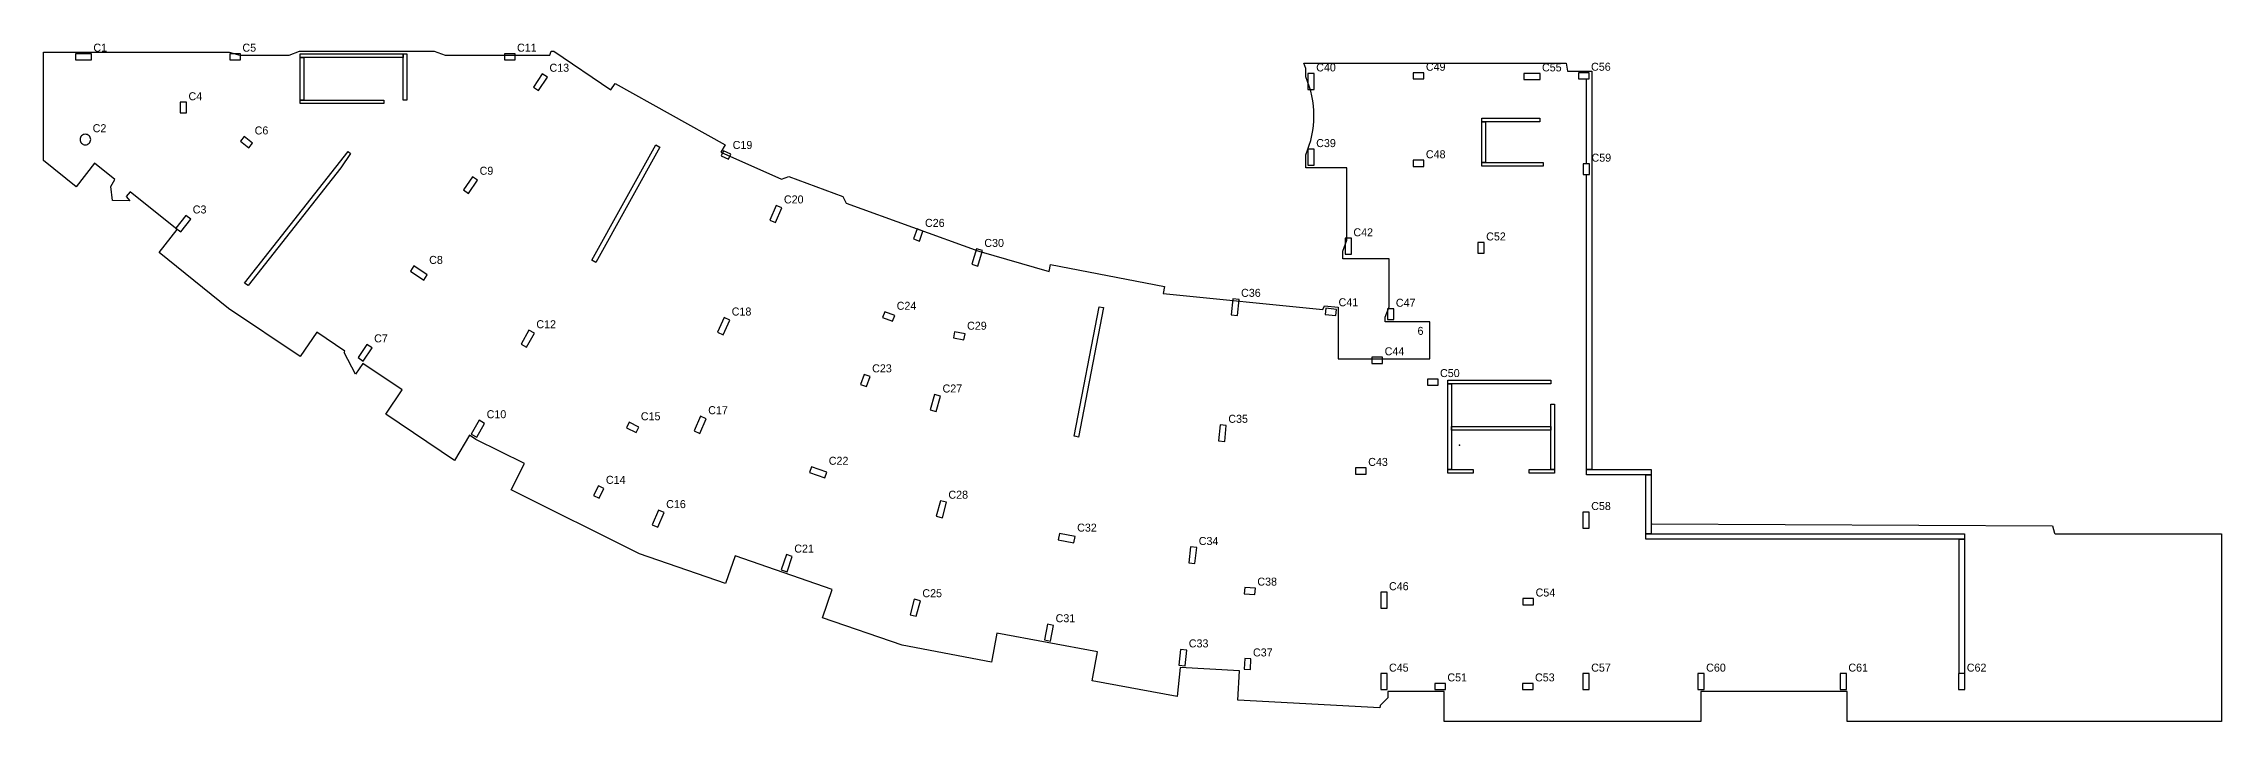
# Model space of a CAD drawing. Header units: inches. Extents: x 3282 to 9618, y 5323 to 56288.
# Drawn here: x 3292 to 8192, y 13507 to 15032 of the extents above; entities that cross this region are included whole.
import ezdxf

# ---------------------------------------------------------------- set-up
doc = ezdxf.new("R2010")
doc.units = ezdxf.units.IN
for name, color, linetype in [('BOUNDARY', 1, 'Continuous'), ('COL-LABEL', 2, 'Continuous'), ('COLS', 2, 'Continuous'), ('DATUM', 7, 'Continuous'), ('FLOOR NUMBER', 3, 'Continuous'), ('WALL', 4, 'Continuous')]:
    doc.layers.add(name, color=color, linetype=linetype)

msp = doc.modelspace()

# ---------------------------------------------------------------- linework, layer by layer
at = {"layer": 'BOUNDARY'}
msp.add_lwpolyline([(4430.9, 15005.9), (4433.9, 15014.9), (4440.2, 15014.9), (4568.5, 14927.8), (4578.2, 14942.1), (4825.6, 14804.7), (4816.2, 14787.8), (4952.6, 14727.3), (4968.8, 14733.1), (5090.5, 14688.3), (5098.1, 14673.2), (5396.3, 14564.9), (5555, 14519.4), (5557.6, 14535.2), (5814.1, 14485.8), (5811.1, 14470.1), (6170.2, 14433.8), (6174.1, 14442.4), (6204.8, 14439.3), (6204.8, 14322.8), (6411.2, 14322.8), (6411.2, 14406.2), (6310.8, 14406.2), (6310.8, 14416.8), (6319.8, 14439.9), (6319.8, 14547.9), (6215.2, 14547.9), (6215.2, 14564.9), (6224.2, 14590.2), (6224.2, 14752.8), (6131.8, 14752.8), (6131.8, 14782.2, 0.209129), (6131.8, 14957.4), (6131.8, 14976.1), (6127.5, 14988.2), (6717.8, 14988.2), (6720.8, 14970.1), (6775.3, 14970.1), (6775.3, 14074.1), (6909.1, 14074.1), (6909.1, 13954.6), (6910, 13951.9), (7811.9, 13947.2), (7816.1, 13930.9), (7817.7, 13929.2), (8192, 13929.2), (8192, 13507.1), (7349.6, 13507.1), (7349.6, 13574.5), (7020.5, 13574.5), (7020.5, 13507.1), (6443.2, 13507.1), (6443.2, 13574.5), (6316.7, 13574.5), (6316.7, 13560.2), (6299, 13543.3), (6298.7, 13537.4), (5979.1, 13555), (5982.7, 13620.9), (5849.6, 13628.2), (5842.4, 13562.9), (5651.2, 13598.6), (5663.3, 13663.6), (5437.2, 13705.7), (5425.1, 13640.8), (5223.9, 13678.4), (5044.5, 13740.5), (5066.4, 13803.8), (4848.1, 13879.4), (4826.5, 13817.1), (4633, 13884.1), (4344.6, 14028), (4374.1, 14087.1), (4264.8, 14141.6), (4250.8, 14151.1), (4216.9, 14094.3), (4062.4, 14198.3), (4099.3, 14253.1), (4010.6, 14312.7), (3994.3, 14288.6), (3968.5, 14337.3), (3970.2, 14339.9), (3906.8, 14382.6), (3869.9, 14327.9), (3708.6, 14436.5), (3552.2, 14561.9), (3593, 14613.7), (3487.1, 14698.7), (3478.5, 14687.8), (3486.3, 14678.3), (3447.4, 14679.1), (3443.8, 14710.9), (3452.5, 14726.4), (3407.1, 14762.9), (3365.6, 14710.2), (3292.3, 14769), (3292.3, 15013.1), (3710.2, 15013.1), (3734, 15005.9), (3845, 15005.9), (3868, 15014.9), (4171, 15014.9), (4196, 15005.9)], format="xyb", close=True, dxfattribs=at)
at = {"layer": 'COLS'}
for points in [[(3363.9, 15009.5), (3363.9, 14995.5), (3399.9, 14995.5), (3399.9, 15009.5)], [(3735.2, 14995.5), (3735.2, 15009.5), (3711.2, 15009.5), (3711.2, 14995.5)], [(4353, 14995.5), (4353, 15009.5), (4329, 15009.5), (4329, 14995.5)], [(4394.2, 14934.5), (4405.8, 14926.6), (4426, 14956.4), (4414.4, 14964.3)], [(6150.9, 14965.1), (6136.9, 14965.1), (6136.9, 14929.1), (6150.9, 14929.1)], [(6397.7, 14952.6), (6397.7, 14966.6), (6373.7, 14966.6), (6373.7, 14952.6)], [(6658.9, 14951.1), (6658.9, 14965.1), (6622.9, 14965.1), (6622.9, 14951.1)], [(6769.3, 14952.6), (6769.3, 14966.6), (6745.3, 14966.6), (6745.3, 14952.6)], [(3599.9, 14876.2), (3613.9, 14876.2), (3613.9, 14900.2), (3599.9, 14900.2)], [(3398.3, 14816.3), (3398.1, 14818.6), (3397.4, 14820.9), (3396.3, 14822.9), (3394.8, 14824.8), (3393, 14826.2), (3390.9, 14827.4), (3388.7, 14828), (3386.3, 14828.3), (3384, 14828), (3381.7, 14827.4), (3379.7, 14826.2), (3377.8, 14824.8), (3376.4, 14822.9), (3375.2, 14820.9), (3374.6, 14818.6), (3374.3, 14816.3), (3374.6, 14813.9), (3375.2, 14811.7), (3376.4, 14809.6), (3377.8, 14807.8), (3379.7, 14806.3), (3381.7, 14805.2), (3384, 14804.5), (3386.3, 14804.3), (3388.7, 14804.5), (3390.9, 14805.2), (3393, 14806.3), (3394.8, 14807.8), (3396.3, 14809.6), (3397.4, 14811.7), (3398.1, 14813.9)], [(3754, 14797.4), (3762.7, 14808.4), (3743.8, 14823.3), (3735.2, 14812.3)], [(4821.8, 14790.6), (4816.9, 14779.6), (4833.4, 14772.3), (4838.2, 14783.3)], [(6150.9, 14794.8), (6136.9, 14794.8), (6136.9, 14758.8), (6150.9, 14758.8)], [(6397.7, 14755.7), (6397.7, 14769.7), (6373.7, 14769.7), (6373.7, 14755.7)], [(6770.3, 14762), (6756.3, 14762), (6756.3, 14738), (6770.3, 14738)], [(4237, 14702.8), (4248.6, 14695), (4268.8, 14724.8), (4257.2, 14732.6)], [(4926, 14635.2), (4938.7, 14629.5), (4953.4, 14662.4), (4940.6, 14668.1)], [(3590.2, 14617.2), (3601.2, 14608.6), (3623.4, 14636.9), (3612.4, 14645.5)], [(5270.8, 14610.5), (5257.7, 14615.3), (5249.5, 14592.7), (5262.6, 14587.9)], [(5380.9, 14535.6), (5394.3, 14531.8), (5404.3, 14566.4), (5390.8, 14570.2)], [(6234.6, 14594.1), (6220.6, 14594.1), (6220.6, 14558.1), (6234.6, 14558.1)], [(6533.3, 14584.8), (6519.3, 14584.8), (6519.3, 14560.8), (6533.3, 14560.8)], [(4147.5, 14500.3), (4155.3, 14511.9), (4125.5, 14532), (4117.6, 14520.4)], [(5964.4, 14422.1), (5978.3, 14420.7), (5981.9, 14456.5), (5968, 14457.9)], [(4808.6, 14383), (4821.4, 14377.3), (4836, 14410.2), (4823.2, 14415.9)], [(5184.6, 14428.8), (5179.8, 14415.7), (5202.4, 14407.5), (5207.1, 14420.6)], [(6199.8, 14420.3), (6201.2, 14434.3), (6177.3, 14436.7), (6175.9, 14422.8)], [(6316.1, 14411.6), (6330.1, 14411.6), (6330.1, 14435.6), (6316.1, 14435.6)], [(4366.5, 14356.1), (4378.7, 14349.1), (4396.5, 14380.4), (4384.4, 14387.3)], [(5362.9, 14365.6), (5365.5, 14379.4), (5341.9, 14383.9), (5339.3, 14370.1)], [(3999.8, 14325.6), (4011.4, 14317.8), (4031.5, 14347.6), (4019.9, 14355.5)], [(6304.9, 14312.4), (6304.9, 14326.4), (6280.9, 14326.4), (6280.9, 14312.4)], [(5151.9, 14283.2), (5138.7, 14288), (5130.5, 14265.5), (5143.7, 14260.7)], [(6429.5, 14263.4), (6429.5, 14277.4), (6405.5, 14277.4), (6405.5, 14263.4)], [(5286.9, 14208.1), (5300.4, 14204.2), (5310.3, 14238.8), (5296.9, 14242.7)], [(4254.6, 14153.5), (4266.8, 14146.6), (4284.6, 14177.8), (4272.4, 14184.8)], [(4625.2, 14157), (4631.5, 14169.5), (4610, 14180.2), (4603.7, 14167.7)], [(4756, 14160.8), (4768.8, 14155.3), (4783.1, 14188.3), (4770.3, 14193.9)], [(5935.7, 14138.7), (5949.6, 14137.3), (5953.2, 14173.1), (5939.3, 14174.5)], [(5049.7, 14055.1), (5054.3, 14068.3), (5020.3, 14080.1), (5015.7, 14066.9)], [(6267.9, 14063.5), (6267.9, 14077.5), (6243.9, 14077.5), (6243.9, 14063.5)], [(4552.9, 14030.9), (4540.4, 14037.2), (4529.7, 14015.7), (4542.2, 14009.5)], [(4661.4, 13949.6), (4674.2, 13944), (4688.5, 13977.1), (4675.6, 13982.6)], [(5300.8, 13968.9), (5314.3, 13965.3), (5323.5, 14000.1), (5310, 14003.7)], [(6755.6, 13942.3), (6769.6, 13942.3), (6769.6, 13978.3), (6755.6, 13978.3)], [(5610.5, 13909.3), (5613.1, 13923.1), (5577.7, 13929.7), (5575.1, 13915.9)], [(4951.7, 13848.5), (4964.9, 13843.9), (4976.7, 13877.9), (4963.5, 13882.5)], [(5868.8, 13863.8), (5882.7, 13862.3), (5886.7, 13898.1), (5872.8, 13899.6)], [(5242.1, 13747.3), (5255.6, 13743.8), (5264.9, 13778.6), (5251.3, 13782.1)], [(6017.7, 13792.9), (6018.5, 13806.9), (5994.5, 13808.2), (5993.7, 13794.2)], [(6300.7, 13761.9), (6314.7, 13761.9), (6314.7, 13797.9), (6300.7, 13797.9)], [(6644.5, 13769.7), (6644.5, 13783.7), (6620.5, 13783.7), (6620.5, 13769.7)], [(5544.2, 13690.4), (5558, 13687.8), (5564.6, 13723.2), (5550.8, 13725.8)], [(5846.4, 13633.4), (5860.3, 13631.9), (5864.3, 13667.7), (5850.4, 13669.2)], [(6008.7, 13648.1), (5994.7, 13648.9), (5993.4, 13625), (6007.4, 13624.2)], [(6300.7, 13578.7), (6314.7, 13578.7), (6314.7, 13614.7), (6300.7, 13614.7)], [(6446, 13578.7), (6446, 13592.7), (6422, 13592.7), (6422, 13578.7)], [(6643.2, 13578.7), (6643.2, 13592.7), (6619.2, 13592.7), (6619.2, 13578.7)], [(6755.6, 13578.7), (6769.6, 13578.7), (6769.6, 13614.7), (6755.6, 13614.7)], [(7014.2, 13578.7), (7028.2, 13578.7), (7028.2, 13614.7), (7014.2, 13614.7)], [(7334.2, 13578.7), (7348.2, 13578.7), (7348.2, 13614.7), (7334.2, 13614.7)], [(7600.6, 13578.7), (7614.6, 13578.7), (7614.6, 13614.7), (7600.6, 13614.7)]]:
    msp.add_lwpolyline(points, close=True, dxfattribs=at)
at = {"layer": 'DATUM'}
msp.add_point((6477.6, 14128.8), dxfattribs=at)
at = {"layer": 'WALL'}
for points in [[(4101.5, 15001.1), (4051.8, 15001.1), (3869.5, 15001.1), (3869.5, 15009.1), (4101.5, 15009.1)], [(3877.5, 14905.1), (3869.5, 14905.1), (3869.5, 15001.1), (3877.5, 15001.1)], [(4101.5, 14905.1), (4101.5, 14953.4), (4101.5, 15009.1), (4109.5, 15009.1), (4109.5, 14905.1)], [(6763.3, 14074.1), (6763.3, 14217.9), (6763.3, 14738), (6770.3, 14738), (6770.3, 14762), (6763.3, 14762), (6763.3, 14952.6), (6769.3, 14952.6), (6769.3, 14966.6), (6763.3, 14966.6), (6763.3, 14970.1), (6775.3, 14970.1), (6775.3, 14074.1)], [(4036.5, 14897.1), (4028.1, 14897.1), (3869.5, 14897.1), (3869.5, 14905.1), (4057.5, 14905.1), (4057.5, 14897.1)], [(6658.3, 14856.3), (6653.2, 14856.3), (6528.2, 14856.3), (6528.2, 14864.3), (6658.3, 14864.3)], [(6528.2, 14764.3), (6528.2, 14848.3), (6528.2, 14856.3), (6536.2, 14856.3), (6536.2, 14764.3)], [(4534.8, 14539.9), (4526.1, 14544.8), (4670.1, 14804.1), (4678.9, 14799.2)], [(3752.4, 14487.7), (3744.1, 14493.3), (3977.4, 14789.6), (3982.9, 14785.2), (3961, 14752.7)], [(6639.7, 14756.3), (6536.2, 14756.3), (6528.2, 14756.3), (6528.2, 14764.3), (6666.3, 14764.3), (6666.3, 14756.3)], [(5620.9, 14146.9), (5615.3, 14148), (5611.1, 14148.8), (5667.2, 14440.1), (5677, 14438.2)], [(6683.3, 14266.7), (6639.7, 14266.7), (6451.7, 14266.7), (6451.7, 14274.7), (6683.3, 14274.7)], [(6451.7, 14073.7), (6451.7, 14086.6), (6451.7, 14266.7), (6459.7, 14266.7), (6459.7, 14073.7)], [(6691.3, 14073.7), (6683.3, 14073.7), (6683.3, 14220.7), (6691.3, 14220.7)], [(6565.7, 14162.7), (6565.7, 14162.7), (6459.7, 14162.7), (6459.7, 14170.7), (6683.3, 14170.7), (6683.3, 14162.7)], [(6459.7, 14065.7), (6451.7, 14065.7), (6451.7, 14073.7), (6508.7, 14073.7), (6508.7, 14065.7)], [(6666.6, 14065.7), (6639.7, 14065.7), (6634.3, 14065.7), (6634.3, 14073.7), (6691.3, 14073.7), (6691.3, 14065.7)], [(6897.1, 14062.1), (6855.4, 14062.1), (6763.3, 14062.1), (6763.3, 14074.1), (6909.1, 14074.1), (6909.1, 14062.1)], [(6909.1, 13929.1), (6897.1, 13929.1), (6897.1, 14062.1), (6909.1, 14062.1)], [(7189, 13917.1), (7181.8, 13917.1), (6897.1, 13917.1), (6897.1, 13929.1), (7613.6, 13929.1), (7613.6, 13917.1)], [(7601.6, 13614.7), (7601.6, 13797.6), (7601.6, 13917.1), (7613.6, 13917.1), (7613.6, 13614.7)]]:
    msp.add_lwpolyline(points, close=True, dxfattribs=at)

# ---------------------------------------------------------------- texts
at = {"layer": 'COL-LABEL'}
for s, p in [('C1', (3404.4, 15014)), ('C5', (3739.7, 15014)), ('C11', (4357.5, 15014)), ('C13', (4430.5, 14968.8)), ('C40', (6155.4, 14969.6)), ('C49', (6402.2, 14971.1)), ('C55', (6663.4, 14969.6)), ('C56', (6773.8, 14971.1)), ('C4', (3618.4, 14904.7)), ('C2', (3402.8, 14832.8)), ('C6', (3767.2, 14827.8)), ('C19', (4842.7, 14795.1)), ('C39', (6155.4, 14799.3)), ('C9', (4273.3, 14737.1)), ('C48', (6402.2, 14774.2)), ('C59', (6774.8, 14766.5)), ('C3', (3627.9, 14650)), ('C20', (4957.9, 14672.6)), ('C26', (5275.3, 14619.8)), ('C42', (6239.1, 14598.6)), ('C52', (6537.8, 14589.3)), ('C8', (4159.8, 14536.5)), ('C30', (5408.8, 14574.7)), ('C36', (5986.4, 14462.4)), ('C41', (6205.7, 14441.2)), ('C47', (6334.6, 14440.1)), ('C12', (4401, 14391.8)), ('C18', (4840.5, 14420.4)), ('C24', (5211.6, 14433.3)), ('C29', (5370, 14388.4)), ('C7', (4036, 14360)), ('C23', (5156.4, 14292.5)), ('C44', (6309.4, 14330.9)), ('C27', (5314.8, 14247.2)), ('C50', (6434, 14281.9)), ('C17', (4787.6, 14198.4)), ('C10', (4289.1, 14189.3)), ('C15', (4636, 14184.7)), ('C35', (5957.7, 14179)), ('C22', (5058.8, 14084.6)), ('C43', (6272.4, 14082)), ('C14', (4557.4, 14041.7)), ('C28', (5328, 14008.2)), ('C16', (4693, 13987.1)), ('C58', (6774.1, 13982.8)), ('C32', (5617.6, 13934.2)), ('C34', (5891.2, 13904.1)), ('C21', (4981.2, 13887)), ('C38', (6023, 13812.7)), ('C46', (6319.2, 13802.4)), ('C25', (5269.4, 13786.6)), ('C54', (6649, 13788.2)), ('C31', (5569.1, 13730.3)), ('C33', (5868.8, 13673.7)), ('C37', (6013.2, 13653.4)), ('C45', (6319.2, 13619.2)), ('C57', (6774.1, 13619.2)), ('C60', (7032.7, 13619.2)), ('C61', (7352.7, 13619.2)), ('C62', (7619.1, 13619.2)), ('C51', (6450.5, 13597.2)), ('C53', (6647.7, 13597.2))]:
    msp.add_text(s, height=18, dxfattribs=at).set_placement(p)
at = {"layer": 'FLOOR NUMBER'}
msp.add_text('6', height=18, dxfattribs=at).set_placement((6383.4, 14376.8))

doc.saveas('drawing.dxf')
